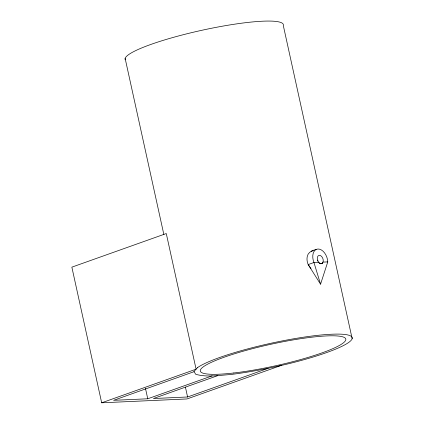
<?xml version="1.0" encoding="UTF-8"?>
<svg xmlns="http://www.w3.org/2000/svg" width="424" height="424" viewBox="0 0 424 424"><rect width="100%" height="100%" fill="white"/><g stroke="black" fill="none" stroke-linecap="round" stroke-linejoin="round"><path stroke-width="0.64" d="M320.555 284.202L327.768 261.899A10.86 6.975 70.4 0 0 317.963 249.01A10.86 6.975 70.4 0 0 313.956 262.52L320.555 284.202L308.19 264.576A10.78 7.923 68.3 0 1 307.257 256.547C307.972 252.148 312.361 250.388 316.187 249.45M322.484 263.044L323.189 261.47A4.32 2.777 70.4 0 0 319.351 255.322A4.32 2.777 70.4 0 0 318.265 261.693C319.034 263.097 321.106 264.459 322.484 263.044C321.328 264.178 319.336 263.882 318.726 262.308L313.956 262.52L308.19 264.576L310.967 268.668M322.272 263.124L322.998 262.117L327.768 261.899M320.841 263.792L321.185 263.67M101.68 402.8L196.095 369.187L166.272 233.539L71.857 267.152L101.68 402.8L187.032 398.952L281.451 365.34M194.086 371.673L113.611 400.32L147.753 398.783L212.122 375.865M217.814 375.611L153.44 398.528L187.583 396.986L268.058 368.339M311.152 251.241L313.193 250.706M352.143 338.633L283.317 25.599A81.016 11.973 -12.4 0 0 203.737 29.876A81.016 11.973 -12.4 0 0 125.197 59.72M125.144 58.454L163.86 234.546M185.426 387.165L187.583 396.986M145.459 388.347L147.753 398.783M317.613 260.129A4.298 2.316 72.1 0 1 317.931 261.211M197.611 367.555L193.969 371.488L195.724 374.297C207.018 377.482 218.879 375.325 230.359 374.556C250.452 372.06 270.332 368.154 290.005 363.389A81.016 11.973 -12.4 0 0 331.557 334.234A81.016 11.973 -12.4 0 0 197.611 367.555M233.804 372.982A74.481 11.008 -12.4 0 0 345.761 339.958A74.481 11.008 -12.4 0 0 239.608 352.243A74.481 11.008 -12.4 0 0 233.804 372.982"/></g></svg>
